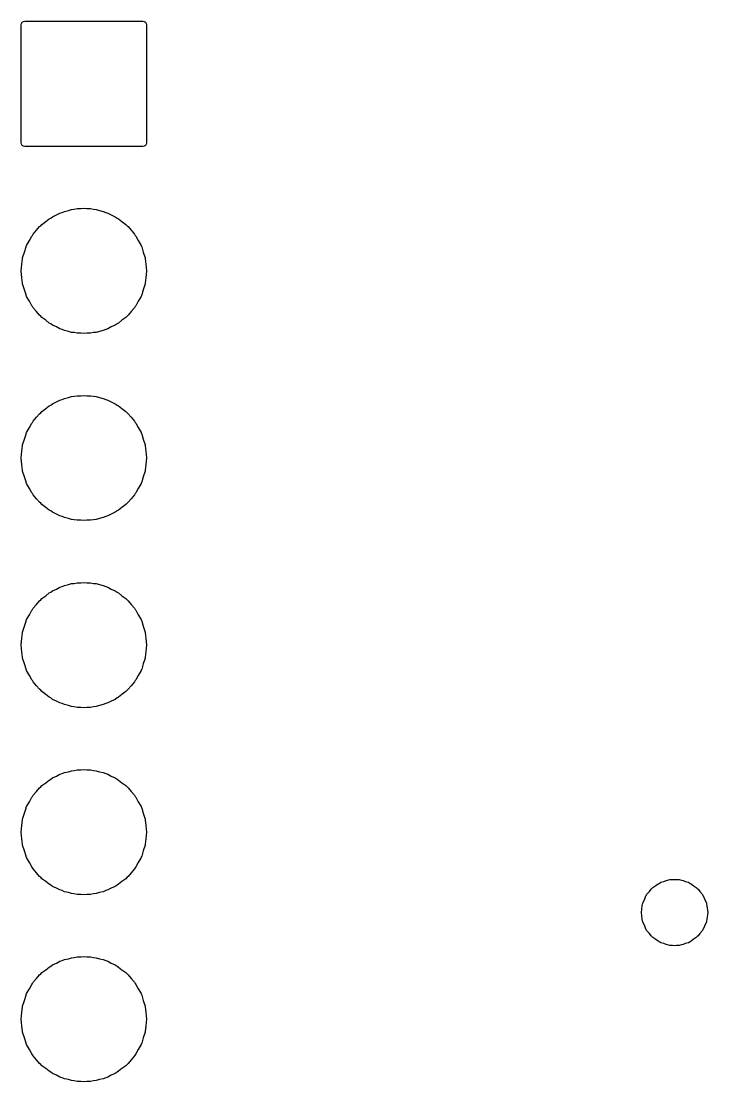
# Model space of a CAD drawing. Extents: x -3.86 to 1.02, y -1.6 to 1.02.
# Drawn here: x -2.188 to -1.821, y 0.367 to 0.934 of the extents above; entities that cross this region are included whole.
import ezdxf

# ---------------------------------------------------------------- set-up
doc = ezdxf.new("R2010")
doc.units = 0
doc.header["$MEASUREMENT"] = 0
doc.layers.add('BLACK', color=7, linetype='CONTINUOUS')

msp = doc.modelspace()

# ---------------------------------------------------------------- linework, layer by layer
at = {"layer": 'BLACK', "linetype": 'CONTINUOUS'}
for p, q in [((-2.18823, 0.9315), (-2.18808, 0.93226)), ((-2.18823, 0.8685), (-2.18823, 0.9315)), ((-2.18808, 0.93226), (-2.18764, 0.93292)), ((-2.18764, 0.93292), (-2.18699, 0.93335)), ((-2.18699, 0.93335), (-2.18622, 0.9335)), ((-2.18622, 0.9335), (-2.12323, 0.9335)), ((-2.12323, 0.9335), (-2.12246, 0.93335)), ((-2.12246, 0.93335), (-2.12181, 0.93292)), ((-2.12181, 0.93292), (-2.12137, 0.93226)), ((-2.12137, 0.93226), (-2.12122, 0.9315)), ((-2.12122, 0.9315), (-2.12122, 0.8685)), ((-2.18808, 0.86774), (-2.18823, 0.8685)), ((-2.18764, 0.86708), (-2.18808, 0.86774)), ((-2.12137, 0.86774), (-2.12181, 0.86708)), ((-2.12122, 0.8685), (-2.12137, 0.86774)), ((-2.18699, 0.86665), (-2.18764, 0.86708)), ((-2.18622, 0.8665), (-2.18699, 0.86665)), ((-2.18574, 0.8665), (-2.18622, 0.8665)), ((-2.12371, 0.8665), (-2.18574, 0.8665)), ((-2.12323, 0.8665), (-2.12371, 0.8665)), ((-2.12246, 0.86665), (-2.12323, 0.8665)), ((-2.12181, 0.86708), (-2.12246, 0.86665)), ((-2.15635, 0.83332), (-2.15472, 0.83348)), ((-2.15472, 0.83348), (-2.1531, 0.83332)), ((-2.17508, 0.82639), (-2.17332, 0.82784)), ((-2.17332, 0.82784), (-2.17246, 0.8283)), ((-2.17246, 0.8283), (-2.17148, 0.82901)), ((-2.17148, 0.82901), (-2.16935, 0.82996)), ((-2.16935, 0.82996), (-2.16754, 0.83093)), ((-2.16754, 0.83093), (-2.16639, 0.83128)), ((-2.16639, 0.83128), (-2.16508, 0.83186)), ((-2.16508, 0.83186), (-2.16302, 0.8323)), ((-2.16302, 0.8323), (-2.16126, 0.83284)), ((-2.16126, 0.83284), (-2.15985, 0.83298)), ((-2.15985, 0.83298), (-2.15823, 0.83332)), ((-2.15823, 0.83332), (-2.15635, 0.83332)), ((-2.1531, 0.83332), (-2.15122, 0.83332)), ((-2.15122, 0.83332), (-2.1496, 0.83298)), ((-2.1496, 0.83298), (-2.14819, 0.83284)), ((-2.14819, 0.83284), (-2.14643, 0.8323)), ((-2.14643, 0.8323), (-2.14437, 0.83186)), ((-2.14437, 0.83186), (-2.14306, 0.83128)), ((-2.14306, 0.83128), (-2.14191, 0.83093)), ((-2.14191, 0.83093), (-2.14009, 0.82996)), ((-2.14009, 0.82996), (-2.13797, 0.82901)), ((-2.13797, 0.82901), (-2.13699, 0.8283)), ((-2.13699, 0.8283), (-2.13612, 0.82784)), ((-2.13612, 0.82784), (-2.13437, 0.82639)), ((-2.17998, 0.82175), (-2.1784, 0.82367)), ((-2.1784, 0.82367), (-2.17781, 0.82416)), ((-2.17781, 0.82416), (-2.17714, 0.8249)), ((-2.17714, 0.8249), (-2.17508, 0.82639)), ((-2.13437, 0.82639), (-2.13231, 0.8249)), ((-2.13231, 0.8249), (-2.13164, 0.82416)), ((-2.13164, 0.82416), (-2.13105, 0.82367)), ((-2.13105, 0.82367), (-2.12947, 0.82175)), ((-2.18383, 0.81623), (-2.18256, 0.8186)), ((-2.18256, 0.8186), (-2.18222, 0.81902)), ((-2.18222, 0.81902), (-2.18183, 0.81969)), ((-2.18183, 0.81969), (-2.17998, 0.82175)), ((-2.12947, 0.82175), (-2.12762, 0.81969)), ((-2.12762, 0.81969), (-2.12723, 0.81902)), ((-2.12723, 0.81902), (-2.12689, 0.8186)), ((-2.12689, 0.8186), (-2.12562, 0.81623)), ((-2.18649, 0.81006), (-2.18566, 0.81281)), ((-2.18566, 0.81281), (-2.1855, 0.8131)), ((-2.1855, 0.8131), (-2.18533, 0.81363)), ((-2.18533, 0.81363), (-2.18383, 0.81623)), ((-2.12562, 0.81623), (-2.12412, 0.81363)), ((-2.12412, 0.81363), (-2.12394, 0.8131)), ((-2.12394, 0.8131), (-2.12379, 0.81281)), ((-2.12379, 0.81281), (-2.12296, 0.81006)), ((-2.18785, 0.80361), (-2.18756, 0.80653)), ((-2.18756, 0.80653), (-2.18753, 0.80663)), ((-2.18753, 0.80663), (-2.1875, 0.80697)), ((-2.1875, 0.80697), (-2.18649, 0.81006)), ((-2.12296, 0.81006), (-2.12195, 0.80697)), ((-2.12195, 0.80697), (-2.12192, 0.80663)), ((-2.12192, 0.80663), (-2.12189, 0.80653)), ((-2.12189, 0.80653), (-2.1216, 0.8036)), ((-2.18823, 0.8), (-2.18785, 0.80361)), ((-2.18785, 0.79639), (-2.18823, 0.8)), ((-2.1216, 0.8036), (-2.12122, 0.8)), ((-2.12122, 0.8), (-2.1216, 0.7964)), ((-2.18756, 0.79347), (-2.18785, 0.79639)), ((-2.1216, 0.7964), (-2.12189, 0.79347)), ((-2.18753, 0.79337), (-2.18756, 0.79347)), ((-2.1875, 0.79303), (-2.18753, 0.79337)), ((-2.18649, 0.78994), (-2.1875, 0.79303)), ((-2.18566, 0.78719), (-2.18649, 0.78994)), ((-2.12296, 0.78994), (-2.12379, 0.78719)), ((-2.12195, 0.79303), (-2.12296, 0.78994)), ((-2.12192, 0.79337), (-2.12195, 0.79303)), ((-2.12189, 0.79347), (-2.12192, 0.79337)), ((-2.1855, 0.7869), (-2.18566, 0.78719)), ((-2.18533, 0.78637), (-2.1855, 0.7869)), ((-2.18383, 0.78377), (-2.18533, 0.78637)), ((-2.18256, 0.7814), (-2.18383, 0.78377)), ((-2.12562, 0.78377), (-2.12689, 0.7814)), ((-2.12412, 0.78637), (-2.12562, 0.78377)), ((-2.12394, 0.7869), (-2.12412, 0.78637)), ((-2.12379, 0.78719), (-2.12394, 0.7869)), ((-2.18222, 0.78098), (-2.18256, 0.7814)), ((-2.18183, 0.78031), (-2.18222, 0.78098)), ((-2.17998, 0.77825), (-2.18183, 0.78031)), ((-2.1784, 0.77633), (-2.17998, 0.77825)), ((-2.12947, 0.77825), (-2.13105, 0.77633)), ((-2.12762, 0.78031), (-2.12947, 0.77825)), ((-2.12723, 0.78098), (-2.12762, 0.78031)), ((-2.12689, 0.7814), (-2.12723, 0.78098)), ((-2.17781, 0.77584), (-2.1784, 0.77633)), ((-2.17714, 0.7751), (-2.17781, 0.77584)), ((-2.17508, 0.77361), (-2.17714, 0.7751)), ((-2.17332, 0.77216), (-2.17508, 0.77361)), ((-2.17246, 0.7717), (-2.17332, 0.77216)), ((-2.17148, 0.77099), (-2.17246, 0.7717)), ((-2.13699, 0.7717), (-2.13797, 0.77099)), ((-2.13612, 0.77216), (-2.13699, 0.7717)), ((-2.13436, 0.77361), (-2.13612, 0.77216)), ((-2.13231, 0.7751), (-2.13436, 0.77361)), ((-2.13164, 0.77584), (-2.13231, 0.7751)), ((-2.13105, 0.77633), (-2.13164, 0.77584)), ((-2.16935, 0.77004), (-2.17148, 0.77099)), ((-2.16754, 0.76907), (-2.16935, 0.77004)), ((-2.16639, 0.76872), (-2.16754, 0.76907)), ((-2.16508, 0.76814), (-2.16639, 0.76872)), ((-2.16302, 0.7677), (-2.16508, 0.76814)), ((-2.16126, 0.76716), (-2.16302, 0.7677)), ((-2.15985, 0.76702), (-2.16126, 0.76716)), ((-2.15823, 0.76668), (-2.15985, 0.76702)), ((-2.15635, 0.76668), (-2.15823, 0.76668)), ((-2.15472, 0.76652), (-2.15635, 0.76668)), ((-2.1531, 0.76668), (-2.15472, 0.76652)), ((-2.15122, 0.76668), (-2.1531, 0.76668)), ((-2.1496, 0.76702), (-2.15122, 0.76668)), ((-2.14819, 0.76716), (-2.1496, 0.76702)), ((-2.14643, 0.7677), (-2.14819, 0.76716)), ((-2.14437, 0.76814), (-2.14643, 0.7677)), ((-2.14306, 0.76872), (-2.14437, 0.76814)), ((-2.14191, 0.76907), (-2.14306, 0.76872)), ((-2.14009, 0.77004), (-2.14191, 0.76907)), ((-2.13797, 0.77099), (-2.14009, 0.77004)), ((-2.16639, 0.73128), (-2.16508, 0.73186)), ((-2.16508, 0.73186), (-2.16302, 0.7323)), ((-2.16302, 0.7323), (-2.16126, 0.73284)), ((-2.16126, 0.73284), (-2.15985, 0.73298)), ((-2.15985, 0.73298), (-2.15823, 0.73332)), ((-2.15823, 0.73332), (-2.15635, 0.73332)), ((-2.15635, 0.73332), (-2.15472, 0.73348)), ((-2.15472, 0.73348), (-2.1531, 0.73332)), ((-2.1531, 0.73332), (-2.15122, 0.73332)), ((-2.15122, 0.73332), (-2.1496, 0.73298)), ((-2.1496, 0.73298), (-2.14819, 0.73284)), ((-2.14819, 0.73284), (-2.14643, 0.7323)), ((-2.14643, 0.7323), (-2.14437, 0.73186)), ((-2.14437, 0.73186), (-2.14306, 0.73128)), ((-2.17714, 0.7249), (-2.17508, 0.7264)), ((-2.17508, 0.7264), (-2.17332, 0.72784)), ((-2.17332, 0.72784), (-2.17246, 0.7283)), ((-2.17246, 0.7283), (-2.17148, 0.72901)), ((-2.17148, 0.72901), (-2.16935, 0.72996)), ((-2.16935, 0.72996), (-2.16754, 0.73093)), ((-2.16754, 0.73093), (-2.16639, 0.73128)), ((-2.14306, 0.73128), (-2.14191, 0.73093)), ((-2.14191, 0.73093), (-2.14009, 0.72996)), ((-2.14009, 0.72996), (-2.13797, 0.72901)), ((-2.13797, 0.72901), (-2.13699, 0.7283)), ((-2.13699, 0.7283), (-2.13612, 0.72784)), ((-2.13612, 0.72784), (-2.13437, 0.72639)), ((-2.13437, 0.72639), (-2.13231, 0.7249)), ((-2.18183, 0.71969), (-2.17998, 0.72175)), ((-2.17998, 0.72175), (-2.1784, 0.72367)), ((-2.1784, 0.72367), (-2.17781, 0.72416)), ((-2.17781, 0.72416), (-2.17714, 0.7249)), ((-2.13231, 0.7249), (-2.13164, 0.72416)), ((-2.13164, 0.72416), (-2.13105, 0.72367)), ((-2.13105, 0.72367), (-2.12947, 0.72175)), ((-2.12947, 0.72175), (-2.12762, 0.71969)), ((-2.18533, 0.71363), (-2.18383, 0.71623)), ((-2.18383, 0.71623), (-2.18256, 0.7186)), ((-2.18256, 0.7186), (-2.18222, 0.71902)), ((-2.18222, 0.71902), (-2.18183, 0.71969)), ((-2.12762, 0.71969), (-2.12723, 0.71902)), ((-2.12723, 0.71902), (-2.12689, 0.7186)), ((-2.12689, 0.7186), (-2.12562, 0.71623)), ((-2.12562, 0.71623), (-2.12412, 0.71363)), ((-2.1875, 0.70697), (-2.18649, 0.71006)), ((-2.18649, 0.71006), (-2.18566, 0.71281)), ((-2.18566, 0.71281), (-2.1855, 0.7131)), ((-2.1855, 0.7131), (-2.18533, 0.71363)), ((-2.12412, 0.71363), (-2.12394, 0.7131)), ((-2.12394, 0.7131), (-2.12379, 0.71281)), ((-2.12379, 0.71281), (-2.12296, 0.71006)), ((-2.12296, 0.71006), (-2.12195, 0.70697)), ((-2.18823, 0.7), (-2.18785, 0.70361)), ((-2.18785, 0.70361), (-2.18756, 0.70653)), ((-2.18756, 0.70653), (-2.18753, 0.70663)), ((-2.18753, 0.70663), (-2.1875, 0.70697)), ((-2.12195, 0.70697), (-2.12192, 0.70663)), ((-2.12192, 0.70663), (-2.12189, 0.70653)), ((-2.12189, 0.70653), (-2.1216, 0.7036)), ((-2.1216, 0.7036), (-2.12122, 0.7)), ((-2.18785, 0.69639), (-2.18823, 0.7)), ((-2.12122, 0.7), (-2.1216, 0.6964)), ((-2.18756, 0.69347), (-2.18785, 0.69639)), ((-2.18753, 0.69337), (-2.18756, 0.69347)), ((-2.1875, 0.69303), (-2.18753, 0.69337)), ((-2.18649, 0.68994), (-2.1875, 0.69303)), ((-2.12195, 0.69303), (-2.12296, 0.68994)), ((-2.12192, 0.69337), (-2.12195, 0.69303)), ((-2.12189, 0.69347), (-2.12192, 0.69337)), ((-2.1216, 0.6964), (-2.12189, 0.69347)), ((-2.18566, 0.68719), (-2.18649, 0.68994)), ((-2.1855, 0.6869), (-2.18566, 0.68719)), ((-2.18533, 0.68637), (-2.1855, 0.6869)), ((-2.18383, 0.68377), (-2.18533, 0.68637)), ((-2.12412, 0.68637), (-2.12562, 0.68377)), ((-2.12394, 0.6869), (-2.12412, 0.68637)), ((-2.12379, 0.68719), (-2.12394, 0.6869)), ((-2.12296, 0.68994), (-2.12379, 0.68719)), ((-2.18256, 0.6814), (-2.18383, 0.68377)), ((-2.18222, 0.68098), (-2.18256, 0.6814)), ((-2.18183, 0.68031), (-2.18222, 0.68098)), ((-2.12723, 0.68098), (-2.12762, 0.68031)), ((-2.12689, 0.6814), (-2.12723, 0.68098)), ((-2.12562, 0.68377), (-2.12689, 0.6814)), ((-2.17998, 0.67825), (-2.18183, 0.68031)), ((-2.1784, 0.67633), (-2.17998, 0.67825)), ((-2.17781, 0.67584), (-2.1784, 0.67633)), ((-2.17714, 0.6751), (-2.17781, 0.67584)), ((-2.17508, 0.67361), (-2.17714, 0.6751)), ((-2.13231, 0.6751), (-2.13436, 0.67361)), ((-2.13164, 0.67584), (-2.13231, 0.6751)), ((-2.13105, 0.67633), (-2.13164, 0.67584)), ((-2.12947, 0.67825), (-2.13105, 0.67633)), ((-2.12762, 0.68031), (-2.12947, 0.67825)), ((-2.17332, 0.67216), (-2.17508, 0.67361)), ((-2.17246, 0.6717), (-2.17332, 0.67216)), ((-2.17148, 0.67099), (-2.17246, 0.6717)), ((-2.16935, 0.67004), (-2.17148, 0.67099)), ((-2.16754, 0.66907), (-2.16935, 0.67004)), ((-2.16639, 0.66872), (-2.16754, 0.66907)), ((-2.14191, 0.66907), (-2.14306, 0.66872)), ((-2.14009, 0.67004), (-2.14191, 0.66907)), ((-2.13797, 0.67099), (-2.14009, 0.67004)), ((-2.13699, 0.6717), (-2.13797, 0.67099)), ((-2.13612, 0.67216), (-2.13699, 0.6717)), ((-2.13436, 0.67361), (-2.13612, 0.67216)), ((-2.16508, 0.66814), (-2.16639, 0.66872)), ((-2.16302, 0.6677), (-2.16508, 0.66814)), ((-2.16126, 0.66716), (-2.16302, 0.6677)), ((-2.15985, 0.66702), (-2.16126, 0.66716)), ((-2.15823, 0.66668), (-2.15985, 0.66702)), ((-2.15635, 0.66668), (-2.15823, 0.66668)), ((-2.15472, 0.66652), (-2.15635, 0.66668)), ((-2.1531, 0.66668), (-2.15472, 0.66652)), ((-2.15122, 0.66668), (-2.1531, 0.66668)), ((-2.1496, 0.66702), (-2.15122, 0.66668)), ((-2.14819, 0.66716), (-2.1496, 0.66702)), ((-2.14643, 0.6677), (-2.14819, 0.66716)), ((-2.14437, 0.66814), (-2.14643, 0.6677)), ((-2.14306, 0.66872), (-2.14437, 0.66814)), ((-2.17148, 0.62901), (-2.16935, 0.62996)), ((-2.16935, 0.62996), (-2.16754, 0.63093)), ((-2.16754, 0.63093), (-2.16639, 0.63128)), ((-2.16639, 0.63128), (-2.16508, 0.63186)), ((-2.16508, 0.63186), (-2.16302, 0.6323)), ((-2.16302, 0.6323), (-2.16126, 0.63284)), ((-2.16126, 0.63284), (-2.15985, 0.63297)), ((-2.15985, 0.63297), (-2.15823, 0.63332)), ((-2.15823, 0.63332), (-2.15635, 0.63332)), ((-2.15635, 0.63332), (-2.15472, 0.63348)), ((-2.15472, 0.63348), (-2.1531, 0.63332)), ((-2.1531, 0.63332), (-2.15122, 0.63332)), ((-2.15122, 0.63332), (-2.1496, 0.63297)), ((-2.1496, 0.63297), (-2.14819, 0.63284)), ((-2.14819, 0.63284), (-2.14643, 0.6323)), ((-2.14643, 0.6323), (-2.14437, 0.63186)), ((-2.14437, 0.63186), (-2.14306, 0.63128)), ((-2.14306, 0.63128), (-2.14191, 0.63093)), ((-2.14191, 0.63093), (-2.14009, 0.62996)), ((-2.14009, 0.62996), (-2.13797, 0.62901)), ((-2.1784, 0.62367), (-2.17781, 0.62416)), ((-2.17781, 0.62416), (-2.17714, 0.6249)), ((-2.17714, 0.6249), (-2.17508, 0.6264)), ((-2.17508, 0.6264), (-2.17332, 0.62784)), ((-2.17332, 0.62784), (-2.17246, 0.6283)), ((-2.17246, 0.6283), (-2.17148, 0.62901)), ((-2.13797, 0.62901), (-2.13699, 0.6283)), ((-2.13699, 0.6283), (-2.13612, 0.62784)), ((-2.13612, 0.62784), (-2.13437, 0.62639)), ((-2.13437, 0.62639), (-2.13231, 0.6249)), ((-2.13231, 0.6249), (-2.13164, 0.62416)), ((-2.13164, 0.62416), (-2.13105, 0.62367)), ((-2.18383, 0.61623), (-2.18256, 0.6186)), ((-2.18256, 0.6186), (-2.18222, 0.61902)), ((-2.18222, 0.61902), (-2.18183, 0.61969)), ((-2.18183, 0.61969), (-2.17998, 0.62175)), ((-2.17998, 0.62175), (-2.1784, 0.62367)), ((-2.13105, 0.62367), (-2.12947, 0.62175)), ((-2.12947, 0.62175), (-2.12762, 0.61969)), ((-2.12762, 0.61969), (-2.12723, 0.61902)), ((-2.12723, 0.61902), (-2.12689, 0.6186)), ((-2.12689, 0.6186), (-2.12562, 0.61623)), ((-2.18649, 0.61006), (-2.18566, 0.61281)), ((-2.18566, 0.61281), (-2.1855, 0.6131)), ((-2.1855, 0.6131), (-2.18533, 0.61363)), ((-2.18533, 0.61363), (-2.18383, 0.61623)), ((-2.12562, 0.61623), (-2.12412, 0.61363)), ((-2.12412, 0.61363), (-2.12394, 0.6131)), ((-2.12394, 0.6131), (-2.12379, 0.61281)), ((-2.12379, 0.61281), (-2.12296, 0.61006)), ((-2.18753, 0.60663), (-2.1875, 0.60697)), ((-2.1875, 0.60697), (-2.18649, 0.61006)), ((-2.12296, 0.61006), (-2.12195, 0.60697)), ((-2.12195, 0.60697), (-2.12192, 0.60663)), ((-2.18823, 0.6), (-2.18785, 0.60361)), ((-2.18785, 0.60361), (-2.18756, 0.60653)), ((-2.18756, 0.60653), (-2.18753, 0.60663)), ((-2.12192, 0.60663), (-2.12189, 0.60653)), ((-2.12189, 0.60653), (-2.1216, 0.6036)), ((-2.1216, 0.6036), (-2.12122, 0.6)), ((-2.18785, 0.59639), (-2.18823, 0.6)), ((-2.18756, 0.59347), (-2.18785, 0.59639)), ((-2.1216, 0.5964), (-2.12189, 0.59347)), ((-2.12122, 0.6), (-2.1216, 0.5964)), ((-2.18753, 0.59337), (-2.18756, 0.59347)), ((-2.1875, 0.59303), (-2.18753, 0.59337)), ((-2.18649, 0.58994), (-2.1875, 0.59303)), ((-2.18566, 0.58719), (-2.18649, 0.58994)), ((-2.12296, 0.58994), (-2.12379, 0.58719)), ((-2.12195, 0.59303), (-2.12296, 0.58994)), ((-2.12192, 0.59337), (-2.12195, 0.59303)), ((-2.12189, 0.59347), (-2.12192, 0.59337)), ((-2.1855, 0.5869), (-2.18566, 0.58719)), ((-2.18533, 0.58637), (-2.1855, 0.5869)), ((-2.18383, 0.58377), (-2.18533, 0.58637)), ((-2.12412, 0.58637), (-2.12562, 0.58377)), ((-2.12394, 0.5869), (-2.12412, 0.58637)), ((-2.12379, 0.58719), (-2.12394, 0.5869)), ((-2.18256, 0.5814), (-2.18383, 0.58377)), ((-2.18222, 0.58098), (-2.18256, 0.5814)), ((-2.18183, 0.58031), (-2.18222, 0.58098)), ((-2.17998, 0.57825), (-2.18183, 0.58031)), ((-2.12762, 0.58031), (-2.12947, 0.57825)), ((-2.12723, 0.58098), (-2.12762, 0.58031)), ((-2.12689, 0.5814), (-2.12723, 0.58098)), ((-2.12562, 0.58377), (-2.12689, 0.5814)), ((-2.1784, 0.57633), (-2.17998, 0.57825)), ((-2.17781, 0.57584), (-2.1784, 0.57633)), ((-2.17714, 0.5751), (-2.17781, 0.57584)), ((-2.17508, 0.57361), (-2.17714, 0.5751)), ((-2.17332, 0.57216), (-2.17508, 0.57361)), ((-2.13436, 0.57361), (-2.13612, 0.57216)), ((-2.13231, 0.5751), (-2.13436, 0.57361)), ((-2.13164, 0.57584), (-2.13231, 0.5751)), ((-2.13105, 0.57633), (-2.13164, 0.57584)), ((-2.12947, 0.57825), (-2.13105, 0.57633)), ((-2.17246, 0.5717), (-2.17332, 0.57216)), ((-2.17148, 0.57098), (-2.17246, 0.5717)), ((-2.16935, 0.57004), (-2.17148, 0.57098)), ((-2.16754, 0.56907), (-2.16935, 0.57004)), ((-2.16639, 0.56872), (-2.16754, 0.56907)), ((-2.16508, 0.56814), (-2.16639, 0.56872)), ((-2.16302, 0.5677), (-2.16508, 0.56814)), ((-2.16126, 0.56716), (-2.16302, 0.5677)), ((-2.15985, 0.56703), (-2.16126, 0.56716)), ((-2.15823, 0.56668), (-2.15985, 0.56703)), ((-2.1496, 0.56703), (-2.15122, 0.56668)), ((-2.14819, 0.56716), (-2.1496, 0.56703)), ((-2.14643, 0.5677), (-2.14819, 0.56716)), ((-2.14437, 0.56814), (-2.14643, 0.5677)), ((-2.14306, 0.56872), (-2.14437, 0.56814)), ((-2.14191, 0.56907), (-2.14306, 0.56872)), ((-2.14009, 0.57004), (-2.14191, 0.56907)), ((-2.13797, 0.57098), (-2.14009, 0.57004)), ((-2.13699, 0.5717), (-2.13797, 0.57098)), ((-2.13612, 0.57216), (-2.13699, 0.5717)), ((-2.15635, 0.56668), (-2.15823, 0.56668)), ((-2.15472, 0.56652), (-2.15635, 0.56668)), ((-2.1531, 0.56668), (-2.15472, 0.56652)), ((-2.15122, 0.56668), (-2.1531, 0.56668)), ((-2.16126, 0.53284), (-2.15985, 0.53297)), ((-2.15985, 0.53297), (-2.15823, 0.53332)), ((-2.15823, 0.53332), (-2.15635, 0.53332)), ((-2.15635, 0.53332), (-2.15472, 0.53348)), ((-2.15472, 0.53348), (-2.1531, 0.53332)), ((-2.1531, 0.53332), (-2.15122, 0.53332)), ((-2.15122, 0.53332), (-2.1496, 0.53297)), ((-2.1496, 0.53297), (-2.14819, 0.53284)), ((-2.17508, 0.52639), (-2.17332, 0.52784)), ((-2.17332, 0.52784), (-2.17246, 0.5283)), ((-2.17246, 0.5283), (-2.17148, 0.52902)), ((-2.17148, 0.52902), (-2.16935, 0.52996)), ((-2.16935, 0.52996), (-2.16754, 0.53093)), ((-2.16754, 0.53093), (-2.16639, 0.53128)), ((-2.16639, 0.53128), (-2.16508, 0.53186)), ((-2.16508, 0.53186), (-2.16302, 0.5323)), ((-2.16302, 0.5323), (-2.16126, 0.53284)), ((-2.14819, 0.53284), (-2.14643, 0.5323)), ((-2.14643, 0.5323), (-2.14437, 0.53186)), ((-2.14437, 0.53186), (-2.14306, 0.53128)), ((-2.14306, 0.53128), (-2.14191, 0.53093)), ((-2.14191, 0.53093), (-2.14009, 0.52996)), ((-2.14009, 0.52996), (-2.13797, 0.52902)), ((-2.13797, 0.52902), (-2.13699, 0.5283)), ((-2.13699, 0.5283), (-2.13612, 0.52784)), ((-2.13612, 0.52784), (-2.13437, 0.52639)), ((-2.18183, 0.51969), (-2.17998, 0.52175)), ((-2.17998, 0.52175), (-2.1784, 0.52367)), ((-2.1784, 0.52367), (-2.17781, 0.52416)), ((-2.17781, 0.52416), (-2.17714, 0.5249)), ((-2.17714, 0.5249), (-2.17508, 0.52639)), ((-2.13437, 0.52639), (-2.13231, 0.5249)), ((-2.13231, 0.5249), (-2.13164, 0.52416)), ((-2.13164, 0.52416), (-2.13105, 0.52367)), ((-2.13105, 0.52367), (-2.12947, 0.52175)), ((-2.12947, 0.52175), (-2.12762, 0.51969)), ((-2.18533, 0.51363), (-2.18383, 0.51623)), ((-2.18383, 0.51623), (-2.18256, 0.5186)), ((-2.18256, 0.5186), (-2.18222, 0.51902)), ((-2.18222, 0.51902), (-2.18183, 0.51969)), ((-2.12762, 0.51969), (-2.12723, 0.51902)), ((-2.12723, 0.51902), (-2.12689, 0.5186)), ((-2.12689, 0.5186), (-2.12562, 0.51623)), ((-2.12562, 0.51623), (-2.12412, 0.51363)), ((-2.18649, 0.51006), (-2.18566, 0.51281)), ((-2.18566, 0.51281), (-2.1855, 0.5131)), ((-2.1855, 0.5131), (-2.18533, 0.51363)), ((-2.12412, 0.51363), (-2.12394, 0.5131)), ((-2.12394, 0.5131), (-2.12379, 0.51281)), ((-2.12379, 0.51281), (-2.12296, 0.51006)), ((-2.18785, 0.50361), (-2.18756, 0.50653)), ((-2.18756, 0.50653), (-2.18753, 0.50663)), ((-2.18753, 0.50663), (-2.1875, 0.50697)), ((-2.1875, 0.50697), (-2.18649, 0.51006)), ((-2.12296, 0.51006), (-2.12195, 0.50697)), ((-2.12195, 0.50697), (-2.12192, 0.50663)), ((-2.12192, 0.50663), (-2.12189, 0.50653)), ((-2.12189, 0.50653), (-2.1216, 0.5036)), ((-2.18823, 0.5), (-2.18785, 0.50361)), ((-2.18785, 0.49639), (-2.18823, 0.5)), ((-2.1216, 0.5036), (-2.12122, 0.5)), ((-2.12122, 0.5), (-2.1216, 0.4964)), ((-2.18756, 0.49347), (-2.18785, 0.49639)), ((-2.18753, 0.49337), (-2.18756, 0.49347)), ((-2.1875, 0.49303), (-2.18753, 0.49337)), ((-2.12192, 0.49337), (-2.12195, 0.49303)), ((-2.12189, 0.49347), (-2.12192, 0.49337)), ((-2.1216, 0.4964), (-2.12189, 0.49347)), ((-2.18649, 0.48994), (-2.1875, 0.49303)), ((-2.18566, 0.48719), (-2.18649, 0.48994)), ((-2.12296, 0.48994), (-2.12379, 0.48719)), ((-2.12195, 0.49303), (-2.12296, 0.48994)), ((-2.1855, 0.4869), (-2.18566, 0.48719)), ((-2.18533, 0.48637), (-2.1855, 0.4869)), ((-2.18383, 0.48377), (-2.18533, 0.48637)), ((-2.18256, 0.4814), (-2.18383, 0.48377)), ((-2.12562, 0.48377), (-2.12689, 0.4814)), ((-2.12412, 0.48637), (-2.12562, 0.48377)), ((-2.12394, 0.4869), (-2.12412, 0.48637)), ((-2.12379, 0.48719), (-2.12394, 0.4869)), ((-2.18222, 0.48098), (-2.18256, 0.4814)), ((-2.18183, 0.48031), (-2.18222, 0.48098)), ((-2.17998, 0.47825), (-2.18183, 0.48031)), ((-2.1784, 0.47633), (-2.17998, 0.47825)), ((-2.17781, 0.47584), (-2.1784, 0.47633)), ((-2.13105, 0.47633), (-2.13164, 0.47584)), ((-2.12947, 0.47825), (-2.13105, 0.47633)), ((-2.12762, 0.48031), (-2.12947, 0.47825)), ((-2.12723, 0.48098), (-2.12762, 0.48031)), ((-2.12689, 0.4814), (-2.12723, 0.48098)), ((-2.17714, 0.4751), (-2.17781, 0.47584)), ((-2.17508, 0.47361), (-2.17714, 0.4751)), ((-2.17332, 0.47216), (-2.17508, 0.47361)), ((-2.17246, 0.4717), (-2.17332, 0.47216)), ((-2.17148, 0.47098), (-2.17246, 0.4717)), ((-2.16935, 0.47004), (-2.17148, 0.47098)), ((-2.13797, 0.47098), (-2.14009, 0.47004)), ((-2.13699, 0.4717), (-2.13797, 0.47098)), ((-2.13612, 0.47216), (-2.13699, 0.4717)), ((-2.13436, 0.47361), (-2.13612, 0.47216)), ((-2.13231, 0.4751), (-2.13436, 0.47361)), ((-2.13164, 0.47584), (-2.13231, 0.4751)), ((-1.8505, 0.47042), (-1.84886, 0.47148)), ((-1.84886, 0.47148), (-1.84773, 0.47234)), ((-1.84773, 0.47234), (-1.84712, 0.47259)), ((-1.84712, 0.47259), (-1.84625, 0.47315)), ((-1.84625, 0.47315), (-1.84461, 0.47363)), ((-1.84461, 0.47363), (-1.84346, 0.47411)), ((-1.84346, 0.47411), (-1.8426, 0.47422)), ((-1.8426, 0.47422), (-1.8414, 0.47458)), ((-1.8414, 0.47458), (-1.83992, 0.47458)), ((-1.83992, 0.47458), (-1.83887, 0.47471)), ((-1.83887, 0.47471), (-1.83782, 0.47458)), ((-1.83782, 0.47458), (-1.83635, 0.47458)), ((-1.83635, 0.47458), (-1.83515, 0.47422)), ((-1.83515, 0.47422), (-1.83429, 0.47411)), ((-1.83429, 0.47411), (-1.83314, 0.47363)), ((-1.83314, 0.47363), (-1.8315, 0.47315)), ((-1.8315, 0.47315), (-1.83063, 0.47259)), ((-1.83063, 0.47259), (-1.83002, 0.47234)), ((-1.83002, 0.47234), (-1.82889, 0.47147)), ((-1.82889, 0.47147), (-1.82725, 0.47042)), ((-2.16754, 0.46907), (-2.16935, 0.47004)), ((-2.16639, 0.46872), (-2.16754, 0.46907)), ((-2.16508, 0.46814), (-2.16639, 0.46872)), ((-2.16302, 0.4677), (-2.16508, 0.46814)), ((-2.16126, 0.46716), (-2.16302, 0.4677)), ((-2.15985, 0.46703), (-2.16126, 0.46716)), ((-2.15823, 0.46668), (-2.15985, 0.46703)), ((-2.15635, 0.46668), (-2.15823, 0.46668)), ((-2.15472, 0.46652), (-2.15635, 0.46668)), ((-2.1531, 0.46668), (-2.15472, 0.46652)), ((-2.15122, 0.46668), (-2.1531, 0.46668)), ((-2.1496, 0.46703), (-2.15122, 0.46668)), ((-2.14819, 0.46716), (-2.1496, 0.46703)), ((-2.14643, 0.4677), (-2.14819, 0.46716)), ((-2.14437, 0.46814), (-2.14643, 0.4677)), ((-2.14306, 0.46872), (-2.14437, 0.46814)), ((-2.14191, 0.46907), (-2.14306, 0.46872)), ((-2.14009, 0.47004), (-2.14191, 0.46907)), ((-1.85484, 0.46435), (-1.85421, 0.46586)), ((-1.85421, 0.46586), (-1.85406, 0.46606)), ((-1.85406, 0.46606), (-1.85381, 0.4666)), ((-1.85381, 0.4666), (-1.85235, 0.46828)), ((-1.85235, 0.46828), (-1.8514, 0.46953)), ((-1.8514, 0.46953), (-1.85103, 0.46981)), ((-1.85103, 0.46981), (-1.8505, 0.47042)), ((-1.82725, 0.47042), (-1.82672, 0.46981)), ((-1.82672, 0.46981), (-1.82635, 0.46953)), ((-1.82635, 0.46953), (-1.82539, 0.46828)), ((-1.82539, 0.46828), (-1.82394, 0.4666)), ((-1.82394, 0.4666), (-1.82369, 0.46606)), ((-1.82369, 0.46606), (-1.82353, 0.46586)), ((-1.82353, 0.46586), (-1.82291, 0.46435)), ((-1.85663, 0.457), (-1.85613, 0.46051)), ((-1.85613, 0.46051), (-1.85598, 0.46159)), ((-1.85598, 0.46159), (-1.85596, 0.46163)), ((-1.85596, 0.46163), (-1.85591, 0.462)), ((-1.85591, 0.462), (-1.85484, 0.46435)), ((-1.82291, 0.46435), (-1.82184, 0.462)), ((-1.82184, 0.462), (-1.82178, 0.46163)), ((-1.82178, 0.46163), (-1.82176, 0.46159)), ((-1.82176, 0.46159), (-1.82162, 0.4605)), ((-1.82162, 0.4605), (-1.82112, 0.457)), ((-1.85613, 0.45349), (-1.85663, 0.457)), ((-1.82112, 0.457), (-1.82162, 0.4535)), ((-1.85598, 0.45242), (-1.85613, 0.45349)), ((-1.85596, 0.45237), (-1.85598, 0.45242)), ((-1.85591, 0.452), (-1.85596, 0.45237)), ((-1.85484, 0.44965), (-1.85591, 0.452)), ((-1.85421, 0.44814), (-1.85484, 0.44965)), ((-1.85406, 0.44794), (-1.85421, 0.44814)), ((-1.85381, 0.4474), (-1.85406, 0.44794)), ((-1.82369, 0.44794), (-1.82394, 0.4474)), ((-1.82353, 0.44814), (-1.82369, 0.44794)), ((-1.82291, 0.44965), (-1.82353, 0.44814)), ((-1.82184, 0.452), (-1.82291, 0.44965)), ((-1.82178, 0.45237), (-1.82184, 0.452)), ((-1.82176, 0.45242), (-1.82178, 0.45237)), ((-1.82162, 0.4535), (-1.82176, 0.45242)), ((-1.85235, 0.44572), (-1.85381, 0.4474)), ((-1.8514, 0.44448), (-1.85235, 0.44572)), ((-1.85103, 0.44419), (-1.8514, 0.44448)), ((-1.8505, 0.44358), (-1.85103, 0.44419)), ((-1.84886, 0.44253), (-1.8505, 0.44358)), ((-1.84773, 0.44166), (-1.84886, 0.44253)), ((-1.82889, 0.44253), (-1.83002, 0.44166)), ((-1.82725, 0.44358), (-1.82889, 0.44253)), ((-1.82672, 0.44419), (-1.82725, 0.44358)), ((-1.82635, 0.44448), (-1.82672, 0.44419)), ((-1.82539, 0.44572), (-1.82635, 0.44448)), ((-1.82394, 0.4474), (-1.82539, 0.44572)), ((-1.84711, 0.4414), (-1.84773, 0.44166)), ((-1.84625, 0.44085), (-1.84711, 0.4414)), ((-1.84461, 0.44037), (-1.84625, 0.44085)), ((-1.84346, 0.43989), (-1.84461, 0.44037)), ((-1.8426, 0.43978), (-1.84346, 0.43989)), ((-1.8414, 0.43943), (-1.8426, 0.43978)), ((-1.83992, 0.43943), (-1.8414, 0.43943)), ((-1.83887, 0.43929), (-1.83992, 0.43943)), ((-1.83782, 0.43943), (-1.83887, 0.43929)), ((-1.83635, 0.43943), (-1.83782, 0.43943)), ((-1.83515, 0.43978), (-1.83635, 0.43943)), ((-1.83429, 0.43989), (-1.83515, 0.43978)), ((-1.83314, 0.44037), (-1.83429, 0.43989)), ((-1.8315, 0.44085), (-1.83314, 0.44037)), ((-1.83063, 0.4414), (-1.8315, 0.44085)), ((-1.83002, 0.44166), (-1.83063, 0.4414)), ((-2.16935, 0.42996), (-2.16754, 0.43093)), ((-2.16754, 0.43093), (-2.16639, 0.43128)), ((-2.16639, 0.43128), (-2.16508, 0.43186)), ((-2.16508, 0.43186), (-2.16302, 0.4323)), ((-2.16302, 0.4323), (-2.16126, 0.43284)), ((-2.16126, 0.43284), (-2.15985, 0.43297)), ((-2.15985, 0.43297), (-2.15823, 0.43332)), ((-2.15823, 0.43332), (-2.15635, 0.43332)), ((-2.15635, 0.43332), (-2.15472, 0.43348)), ((-2.15472, 0.43348), (-2.1531, 0.43332)), ((-2.1531, 0.43332), (-2.15122, 0.43332)), ((-2.15122, 0.43332), (-2.1496, 0.43297)), ((-2.1496, 0.43297), (-2.14819, 0.43284)), ((-2.14819, 0.43284), (-2.14643, 0.4323)), ((-2.14643, 0.4323), (-2.14437, 0.43186)), ((-2.14437, 0.43186), (-2.14306, 0.43128)), ((-2.14306, 0.43128), (-2.14191, 0.43093)), ((-2.14191, 0.43093), (-2.14009, 0.42996)), ((-2.17714, 0.4249), (-2.17508, 0.4264)), ((-2.17508, 0.4264), (-2.17332, 0.42784)), ((-2.17332, 0.42784), (-2.17246, 0.4283)), ((-2.17246, 0.4283), (-2.17148, 0.42901)), ((-2.17148, 0.42901), (-2.16935, 0.42996)), ((-2.14009, 0.42996), (-2.13797, 0.42901)), ((-2.13797, 0.42901), (-2.13699, 0.4283)), ((-2.13699, 0.4283), (-2.13612, 0.42784)), ((-2.13612, 0.42784), (-2.13437, 0.42639)), ((-2.13437, 0.42639), (-2.13231, 0.4249)), ((-2.18222, 0.41902), (-2.18183, 0.41969)), ((-2.18183, 0.41969), (-2.17998, 0.42175)), ((-2.17998, 0.42175), (-2.1784, 0.42367)), ((-2.1784, 0.42367), (-2.17781, 0.42416)), ((-2.17781, 0.42416), (-2.17714, 0.4249)), ((-2.13231, 0.4249), (-2.13164, 0.42416)), ((-2.13164, 0.42416), (-2.13105, 0.42367)), ((-2.13105, 0.42367), (-2.12947, 0.42175)), ((-2.12947, 0.42175), (-2.12762, 0.41969)), ((-2.12762, 0.41969), (-2.12723, 0.41902)), ((-2.18533, 0.41363), (-2.18383, 0.41623)), ((-2.18383, 0.41623), (-2.18256, 0.4186)), ((-2.18256, 0.4186), (-2.18222, 0.41902)), ((-2.12723, 0.41902), (-2.12689, 0.4186)), ((-2.12689, 0.4186), (-2.12562, 0.41623)), ((-2.12562, 0.41623), (-2.12412, 0.41363)), ((-2.1875, 0.40697), (-2.18649, 0.41006)), ((-2.18649, 0.41006), (-2.18566, 0.41281)), ((-2.18566, 0.41281), (-2.1855, 0.4131)), ((-2.1855, 0.4131), (-2.18533, 0.41363)), ((-2.12412, 0.41363), (-2.12394, 0.4131)), ((-2.12394, 0.4131), (-2.12379, 0.41281)), ((-2.12379, 0.41281), (-2.12296, 0.41006)), ((-2.12296, 0.41006), (-2.12195, 0.40697)), ((-2.18823, 0.4), (-2.18785, 0.40361)), ((-2.18785, 0.40361), (-2.18756, 0.40653)), ((-2.18756, 0.40653), (-2.18753, 0.40663)), ((-2.18753, 0.40663), (-2.1875, 0.40697)), ((-2.12195, 0.40697), (-2.12192, 0.40663)), ((-2.12192, 0.40663), (-2.12189, 0.40653)), ((-2.12189, 0.40653), (-2.1216, 0.4036)), ((-2.1216, 0.4036), (-2.12122, 0.4)), ((-2.18785, 0.39639), (-2.18823, 0.4)), ((-2.12122, 0.4), (-2.1216, 0.3964)), ((-2.18756, 0.39347), (-2.18785, 0.39639)), ((-2.18753, 0.39337), (-2.18756, 0.39347)), ((-2.1875, 0.39303), (-2.18753, 0.39337)), ((-2.18649, 0.38994), (-2.1875, 0.39303)), ((-2.12195, 0.39303), (-2.12296, 0.38994)), ((-2.12192, 0.39337), (-2.12195, 0.39303)), ((-2.12189, 0.39347), (-2.12192, 0.39337)), ((-2.1216, 0.3964), (-2.12189, 0.39347)), ((-2.18566, 0.38719), (-2.18649, 0.38994)), ((-2.1855, 0.3869), (-2.18566, 0.38719)), ((-2.18533, 0.38637), (-2.1855, 0.3869)), ((-2.18383, 0.38377), (-2.18533, 0.38637)), ((-2.12412, 0.38637), (-2.12562, 0.38377)), ((-2.12394, 0.3869), (-2.12412, 0.38637)), ((-2.12379, 0.38719), (-2.12394, 0.3869)), ((-2.12296, 0.38994), (-2.12379, 0.38719)), ((-2.18256, 0.3814), (-2.18383, 0.38377)), ((-2.18222, 0.38098), (-2.18256, 0.3814)), ((-2.18183, 0.38031), (-2.18222, 0.38098)), ((-2.17998, 0.37825), (-2.18183, 0.38031)), ((-2.12762, 0.38031), (-2.12947, 0.37825)), ((-2.12723, 0.38098), (-2.12762, 0.38031)), ((-2.12689, 0.3814), (-2.12723, 0.38098)), ((-2.12562, 0.38377), (-2.12689, 0.3814)), ((-2.1784, 0.37633), (-2.17998, 0.37825)), ((-2.17781, 0.37584), (-2.1784, 0.37633)), ((-2.17714, 0.3751), (-2.17781, 0.37584)), ((-2.17508, 0.37361), (-2.17714, 0.3751)), ((-2.13231, 0.3751), (-2.13436, 0.37361)), ((-2.13164, 0.37584), (-2.13231, 0.3751)), ((-2.13105, 0.37633), (-2.13164, 0.37584)), ((-2.12947, 0.37825), (-2.13105, 0.37633)), ((-2.17332, 0.37216), (-2.17508, 0.37361)), ((-2.17246, 0.3717), (-2.17332, 0.37216)), ((-2.17148, 0.37099), (-2.17246, 0.3717)), ((-2.16935, 0.37004), (-2.17148, 0.37099)), ((-2.16754, 0.36907), (-2.16935, 0.37004)), ((-2.16639, 0.36872), (-2.16754, 0.36907)), ((-2.16508, 0.36814), (-2.16639, 0.36872)), ((-2.14306, 0.36872), (-2.14437, 0.36814)), ((-2.14191, 0.36907), (-2.14306, 0.36872)), ((-2.14009, 0.37004), (-2.14191, 0.36907)), ((-2.13797, 0.37099), (-2.14009, 0.37004)), ((-2.13699, 0.3717), (-2.13797, 0.37099)), ((-2.13612, 0.37216), (-2.13699, 0.3717)), ((-2.13436, 0.37361), (-2.13612, 0.37216)), ((-2.16302, 0.3677), (-2.16508, 0.36814)), ((-2.16126, 0.36716), (-2.16302, 0.3677)), ((-2.15985, 0.36702), (-2.16126, 0.36716)), ((-2.15823, 0.36668), (-2.15985, 0.36702)), ((-2.15635, 0.36668), (-2.15823, 0.36668)), ((-2.15472, 0.36652), (-2.15635, 0.36668)), ((-2.1531, 0.36668), (-2.15472, 0.36652)), ((-2.15122, 0.36668), (-2.1531, 0.36668)), ((-2.1496, 0.36702), (-2.15122, 0.36668)), ((-2.14819, 0.36716), (-2.1496, 0.36702)), ((-2.14643, 0.3677), (-2.14819, 0.36716)), ((-2.14437, 0.36814), (-2.14643, 0.3677))]:
    msp.add_line(p, q, dxfattribs=at)

doc.saveas('drawing.dxf')
